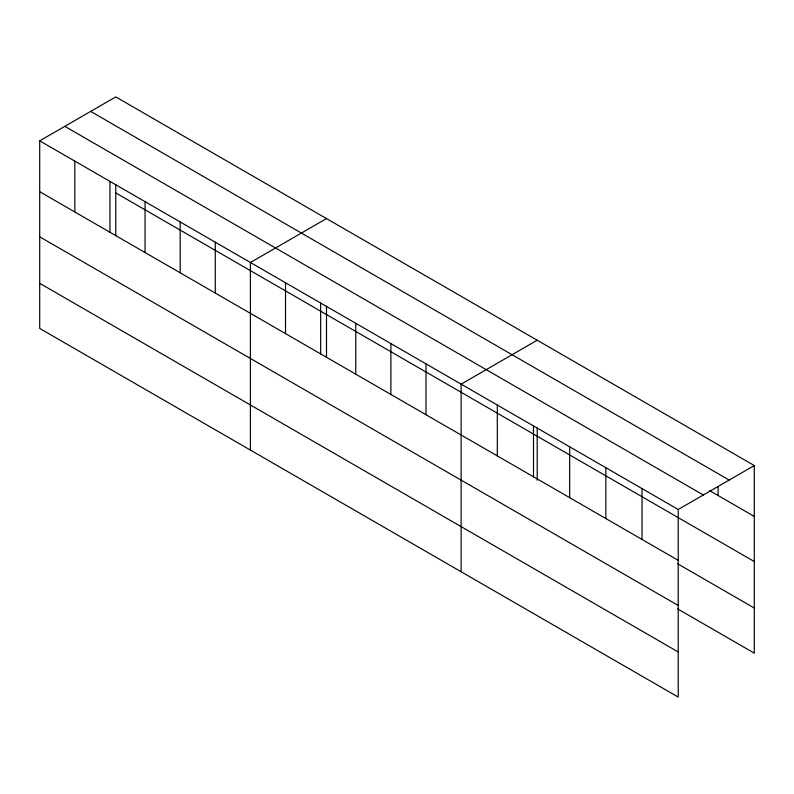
<?xml version="1.0" encoding="UTF-8"?>
<svg xmlns="http://www.w3.org/2000/svg" width="794" height="794" viewBox="0 0 794 794"><rect width="100%" height="100%" fill="white"/><g stroke="black" fill="none" stroke-linecap="round" stroke-linejoin="round"><path stroke-width="1.19" d="M39.7 140.836L678.225 509.49L678.225 697.082L39.7 328.438L39.7 140.836L115.775 96.918L754.3 465.562L754.3 653.164L677.679 608.919M326.493 218.568L250.408 262.496L250.408 450.089M537.201 340.219L461.125 384.147L461.125 571.74M678.225 509.49L754.3 465.562M90.675 111.408L729.19 480.062M709.608 490.623L754.3 516.428M64.81 126.345L703.325 494.99M115.775 192.902L754.3 561.547M39.7 191.701L678.225 560.346M677.679 563.8L754.3 608.035M39.7 236.82L678.225 605.475M39.7 283.309L678.225 651.963M718.113 486.851L718.113 495.535M642.038 488.598L642.038 539.463M605.852 467.706L605.852 518.571M569.675 446.814L569.675 497.679M537.201 427.897L537.201 480.251M533.489 425.931L533.489 476.787M497.312 405.039L497.312 455.895M426.001 363.87L426.001 414.736M390.886 343.594L390.886 394.459M355.772 323.317L355.772 374.182M326.493 306.246L326.493 357.369M320.647 303.04L320.647 353.906M285.532 282.773L285.532 333.629M215.293 242.22L215.293 293.085M180.178 221.943L180.178 272.808M145.054 201.666L145.054 252.532M115.775 184.585L115.775 235.719M109.939 181.389L109.939 232.255M74.815 161.113L74.815 211.978"/></g></svg>
